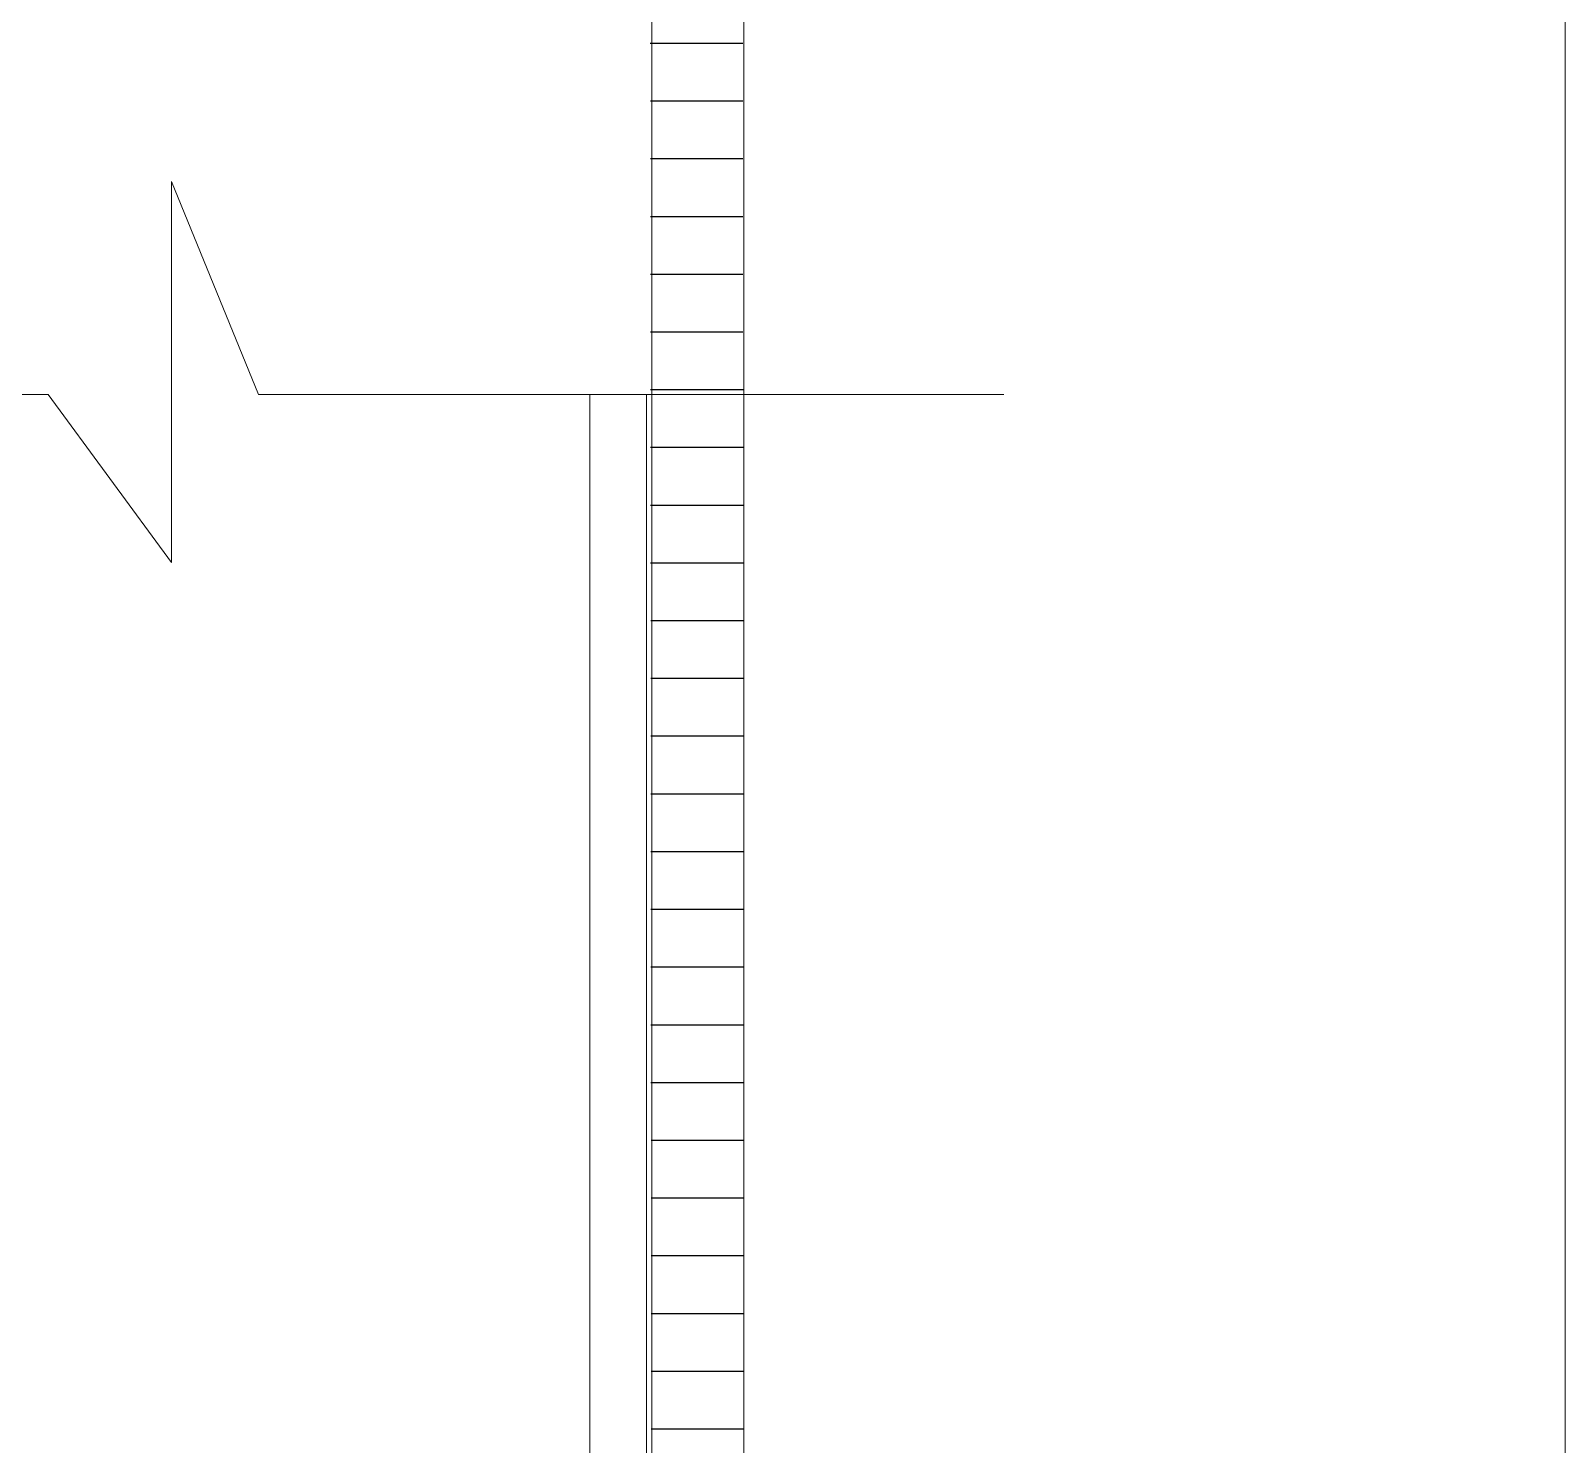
# Model space of a CAD drawing. Header units: millimetres. Extents: x -1562 to 49121, y -21091 to 0.
# Drawn here: x 47946.5 to 48095.9, y -6436.7 to -6299 of the extents above; entities that cross this region are included whole.
import ezdxf

# ---------------------------------------------------------------- set-up
doc = ezdxf.new("R2010")
doc.units = ezdxf.units.MM
doc.header["$MEASUREMENT"] = 0
doc.layers.add('H001_HATCH', color=252, linetype='Continuous')
doc.layers.add('LLS OSB', color=8, linetype='Continuous')
doc.layers.add('PDF2_Geometry', color=7, linetype='Continuous', true_color=0x5a5a5a)
doc.layers.add('YS_WIDOK', color=4, linetype='Continuous', lineweight=18)

msp = doc.modelspace()

# ---------------------------------------------------------------- hatches: boundary and pattern name
at = {"layer": 'H001_HATCH', "transparency": 33554549}
h = msp.add_hatch(dxfattribs=at)
h.set_pattern_fill('ANSI31', color=33, scale=45, angle=135)
h.set_pattern_definition([(180, (-134777.145455008, -25149.56111760968), (-4.440892098500626e-16, -5.625), [])])
h.paths.add_polyline_path([(48006.50921190871, -5830.48099153423), (48015.48346529323, -5830.480991534245), (48015.93642351883, -6452.513879156719), (48015.94063036797, -6504.421203307549), (48006.95715817118, -6504.421233496661)])

# ---------------------------------------------------------------- linework, layer by layer
at = {"layer": 'LLS OSB', "lineweight": 5, "elevation": -8.685541319884029e-09}
msp.add_lwpolyline([(48015.94420058832, -5830.480991534238), (48015.94063036797, -6504.421203307549), (48006.95715817118, -6504.421233496661), (48006.96072839168, -5830.480991534238)], dxfattribs=at)
at = {"layer": 'PDF2_Geometry', "color": 250, "lineweight": 9, "true_color": 0x2c2c2c, "elevation": -9.435080918949125e-09}
msp.add_lwpolyline([(48095.93642351883, -6490.13328296894), (48095.93642351883, -5830.480991534238)], dxfattribs=at)
at = {"layer": 'YS_WIDOK', "color": 8, "transparency": 33554687}
for p, q in [((48000.9410210336, -6486.921799996855, -8.383706173731298e-09), (48000.9410210336, -6334.414375181646, -8.244117832845177e-09)), ((48006.44102107752, -6486.921799986349, -8.755335567656175e-09), (48006.44102107752, -6334.414375181646, -8.615747226770054e-09))]:
    msp.add_line(p, q, dxfattribs=at)
at = {"layer": 'YS_WIDOK', "color": 8, "transparency": 33554687, "elevation": -2.027800247603517}
msp.add_lwpolyline([(48041.25775857238, -6334.414375181646), (47968.67310281067, -6334.414375181646), (47960.18291711217, -6313.647451952902), (47960.18291711217, -6350.794364780058), (47948.18731383389, -6334.414375181646), (47816.4849161782, -6334.414375181646)], dxfattribs=at)

doc.saveas('drawing.dxf')
